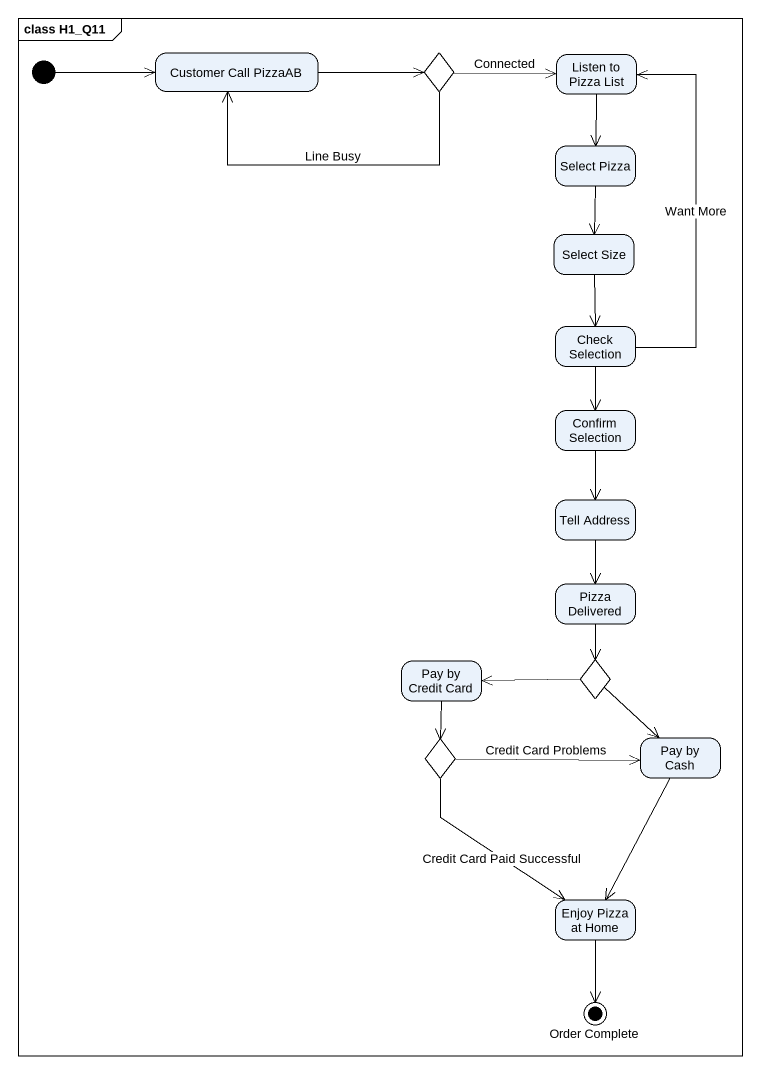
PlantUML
@startuml
mainframe class H1_Q11
hide empty description
state "Customer Call PizzaAB" as Customer_Call_PizzaAB
state choice1 <<choice>>
state "Listen to Pizza List" as Listen_to_Pizza_List
state "Select Pizza" as Select_Pizza
state "Select Size" as Select_Size
state "Check Selection" as Check_Selection
state "Confirm Selection" as Confirm_Selection
state "Tell Address" as Tell_Address
state "Pizza Delivered" as Pizza_Delivered
state "Pay by Credit Card" as Pay_by_Credit_Card
state choice2 <<choice>>
state choice3 <<choice>>
state "Pay by Cash" as Pay_by_Cash
state "Enjoy Pizza at Home" as Enjoy_Pizza_at_Home
state "Order Complete" as Order_Complete <<end>>
[*] -right-> Customer_Call_PizzaAB
Customer_Call_PizzaAB -right-> choice1
choice1 -left-> Customer_Call_PizzaAB : Line Busy
choice1 -right-> Listen_to_Pizza_List : Connected
Listen_to_Pizza_List --> Select_Pizza
Select_Pizza --> Select_Size
Select_Size --> Check_Selection
Check_Selection -up-> Listen_to_Pizza_List : Want More
Check_Selection --> Confirm_Selection
Confirm_Selection --> Tell_Address
Tell_Address --> Pizza_Delivered
Pizza_Delivered --> choice2
Pay_by_Credit_Card --> choice3
choice2 -left-> Pay_by_Credit_Card
choice2 --> Pay_by_Cash
choice3 -right-> Pay_by_Cash : Credit Card Problems
choice3 --> Enjoy_Pizza_at_Home : Credit Card Paid Successful
Pay_by_Cash --> Enjoy_Pizza_at_Home
Enjoy_Pizza_at_Home --> Order_Complete
@enduml
